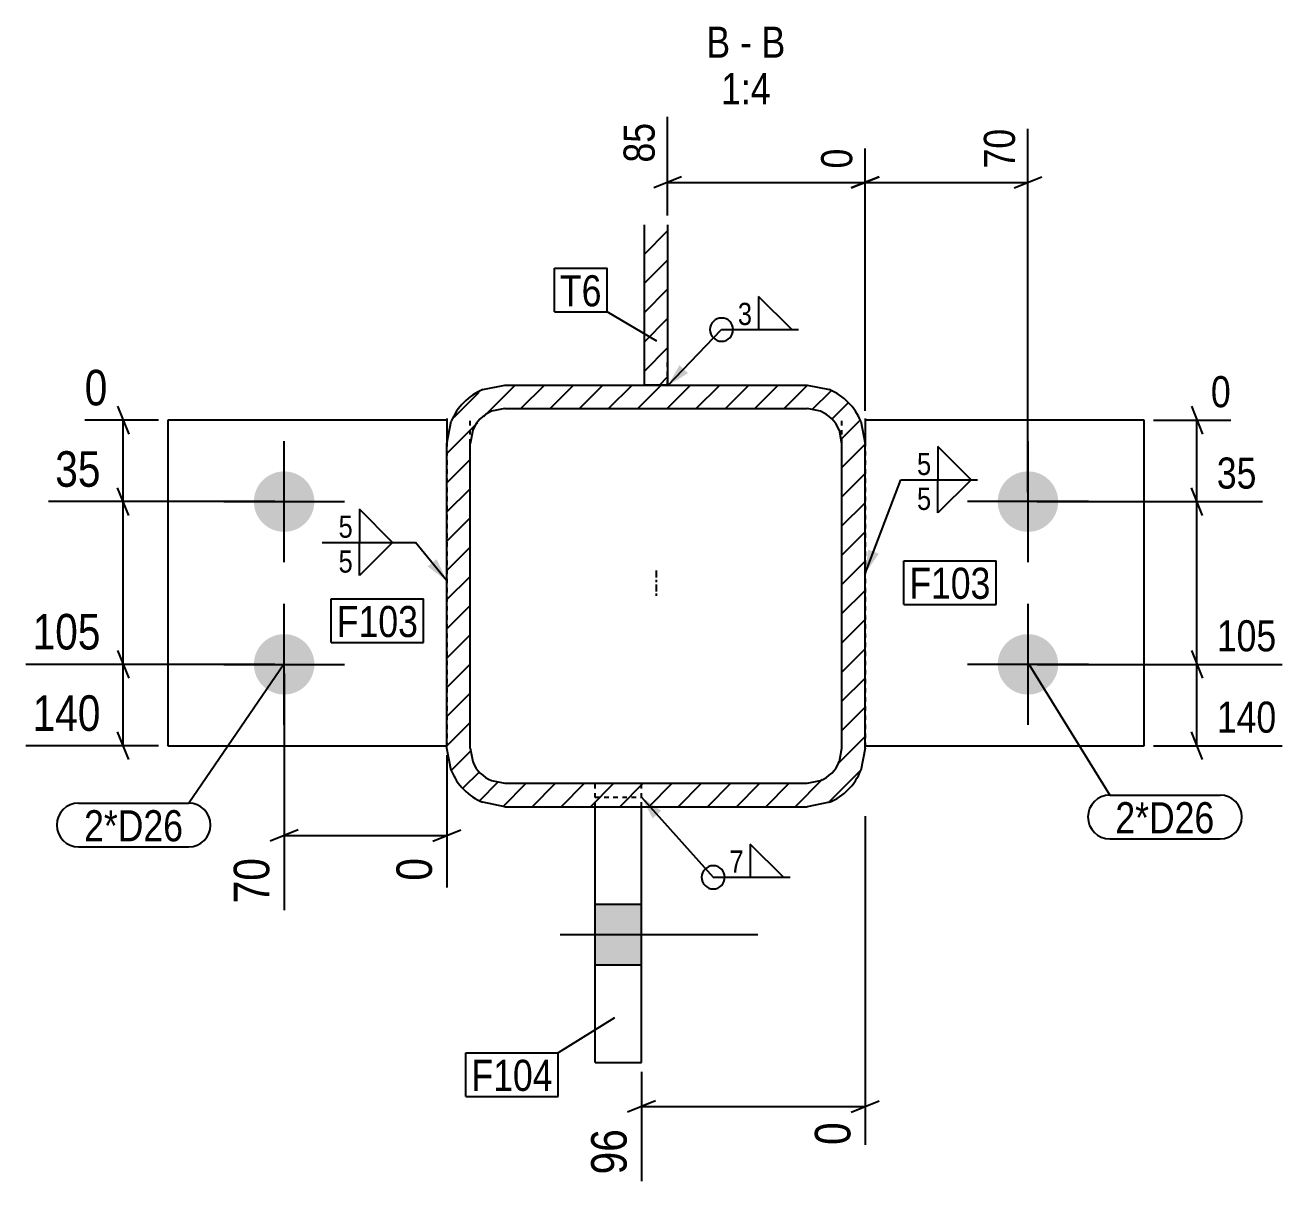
# Model space of a CAD drawing. Header units: millimetres. Extents: x 14 to 40214, y 9 to 1239.
# Drawn here: x 39673 to 40214, y 9 to 507 of the extents above; entities that cross this region are included whole.
import ezdxf

# ---------------------------------------------------------------- set-up
doc = ezdxf.new("R2010")
doc.units = ezdxf.units.MM
doc.linetypes.add('DXK_LINE_DOT2', pattern=[3.9198, 1.9599, -1.9599])
doc.linetypes.add('DXK_LINE_DOT3', pattern=[5.9187, 2.979, -0.9799, 0.9799, -0.9799])
for name, color, linetype in [('MÅLSÆTNING', 7, 'Continuous'), ('STÅL', 7, 'Continuous'), ('TEKST', 7, 'Continuous')]:
    doc.layers.add(name, color=color, linetype=linetype)
doc.styles.add('Arial Narrow', font='ARIALN.TTF', dxfattribs={"height": 0.2})

msp = doc.modelspace()

# ---------------------------------------------------------------- hatches: boundary and pattern name
at = {"layer": 'STÅL', "linetype": 'Continuous'}
h = msp.add_hatch(dxfattribs=at)
h.set_pattern_fill('', scale=2.8, style=0, pattern_type=0)
h.set_pattern_definition([(45, (39939.628, 420.964), (-6.2862, 6.2862), [])])
h.paths.add_polyline_path([(39949.63, 420.96), (39939.63, 420.96), (39939.63, 352.02), (39949.63, 352.02)])
h = msp.add_hatch(dxfattribs=at)
h.set_pattern_fill('', scale=2.8, style=0, pattern_type=0)
h.set_pattern_definition([(45, (39856.531, 186.215), (-6.28618, 6.28618), [])])
h.paths.add_polyline_path([(39854.63, 195.85), (39856.53, 186.21), (39861.95, 178.04), (39870.06, 172.58), (39879.63, 170.67), (40009.63, 170.67), (40019.19, 172.58), (40027.31, 178.04), (40032.72, 186.21), (40034.63, 195.85), (40034.63, 326.83), (40032.72, 336.47), (40027.31, 344.64), (40019.19, 350.1), (40009.63, 352.02), (39879.63, 352.02), (39870.06, 350.1), (39861.95, 344.64), (39856.53, 336.47), (39854.63, 326.83)])
h.paths.add_polyline_path([(39865.77, 332.61), (39869.02, 337.52), (39873.89, 340.79), (39879.63, 341.94), (40009.63, 341.94), (40015.37, 340.79), (40020.23, 337.52), (40023.49, 332.61), (40024.63, 326.83), (40024.63, 195.85), (40023.49, 190.07), (40020.23, 185.17), (40015.37, 181.89), (40009.63, 180.74), (39879.63, 180.74), (39873.89, 181.89), (39869.02, 185.17), (39865.77, 190.07), (39864.63, 195.85), (39864.63, 326.83)])
for points in [[(39784.63, 314.92, -1), (39784.63, 288.92, -1)], [(40104.63, 288.92, -1), (40104.63, 314.92, -1)], [(39784.63, 244.92, -1), (39784.63, 218.92, -1)], [(40104.63, 218.92, -1), (40104.63, 244.92, -1)], [(39938.38, 102.73), (39938.38, 128.73), (39918.38, 128.73), (39918.38, 102.73)]]:
    msp.add_hatch(color=96, dxfattribs=at).paths.add_polyline_path(points)
at = {"layer": 'TEKST', "linetype": 'Continuous'}
for points in [[(39958.35, 357.18), (39949.63, 351.69), (39954.74, 360.64)], [(39850.25, 277.17), (39854.63, 267.84), (39846.37, 274.02)], [(40040.51, 279.53), (40034.63, 271.06), (40035.83, 281.3)], [(39943.19, 165.65), (39938.38, 174.77), (39946.91, 168.99)]]:
    msp.add_hatch(color=3, dxfattribs=at).paths.add_polyline_path(points)

# ---------------------------------------------------------------- linework, layer by layer
at = {"layer": 'MÅLSÆTNING', "color": 7, "linetype": 'Continuous'}
for p, q in [((39949.63, 424.96), (39949.63, 467.4)), ((40104.63, 305.92), (40104.63, 462.3)), ((40034.63, 340.92), (40034.63, 453.76)), ((40034.63, 340.92), (40034.63, 453.76)), ((39955.63, 441.63), (39943.63, 436.83)), ((39949.63, 439.23), (40034.63, 439.23)), ((40040.63, 441.63), (40028.63, 436.83)), ((40028.63, 436.83), (40040.63, 441.63)), ((40034.63, 439.23), (40104.63, 439.23)), ((40098.63, 436.83), (40110.63, 441.63)), ((39712.99, 342.92), (39717.79, 330.92)), ((40174.94, 342.92), (40179.74, 330.92)), ((39730.63, 336.92), (39698.84, 336.92)), ((39715.39, 301.92), (39715.39, 336.92)), ((40158.63, 336.92), (40191.88, 336.92)), ((40177.34, 301.92), (40177.34, 336.92)), ((39717.79, 295.92), (39712.99, 307.92)), ((39717.79, 295.92), (39712.99, 307.92)), ((40179.74, 295.92), (40174.94, 307.92)), ((40179.74, 295.92), (40174.94, 307.92)), ((39780.63, 301.92), (39683.26, 301.92)), ((39780.63, 301.92), (39683.26, 301.92)), ((39715.39, 231.92), (39715.39, 301.92)), ((40108.63, 301.92), (40205.51, 301.92)), ((40108.63, 301.92), (40205.51, 301.92)), ((40177.34, 231.92), (40177.34, 301.92)), ((39712.99, 237.92), (39717.79, 225.92)), ((39712.99, 237.92), (39717.79, 225.92)), ((40174.94, 237.92), (40179.74, 225.92)), ((40174.94, 237.92), (40179.74, 225.92)), ((39780.63, 231.92), (39673.51, 231.92)), ((39780.63, 231.92), (39673.51, 231.92)), ((39715.39, 196.92), (39715.39, 231.92)), ((39784.63, 227.92), (39784.63, 126.19)), ((40108.63, 231.92), (40214.04, 231.92)), ((40108.63, 231.92), (40214.04, 231.92)), ((40177.34, 196.92), (40177.34, 231.92)), ((39717.79, 190.92), (39712.99, 202.92)), ((40179.74, 190.92), (40174.94, 202.92)), ((39730.63, 196.92), (39673.51, 196.92)), ((40158.63, 196.92), (40214.04, 196.92)), ((39854.63, 192.92), (39854.63, 135.94)), ((40034.63, 166.67), (40034.63, 25.18)), ((39790.63, 160.72), (39778.63, 155.92)), ((39784.63, 158.32), (39854.63, 158.32)), ((39848.63, 155.92), (39860.63, 160.72)), ((39938.38, 56.62), (39938.38, 9.6)), ((39944.38, 44.13), (39932.38, 39.33)), ((40028.63, 39.33), (40040.63, 44.13)), ((39938.38, 41.73), (40034.63, 41.73))]:
    msp.add_line(p, q, dxfattribs=at)
at = {"layer": 'STÅL', "color": 2, "linetype": 'Continuous'}
for p, q in [((39939.63, 352.02), (39939.63, 420.96)), ((39949.63, 420.96), (39949.63, 352.02)), ((39870.06, 350.1), (39879.63, 352.02)), ((39879.63, 352.02), (40009.63, 352.02)), ((39949.63, 352.02), (39939.63, 352.02)), ((40009.63, 352.02), (40019.19, 350.1)), ((39879.63, 341.94), (39873.89, 340.79)), ((39879.63, 341.94), (40009.63, 341.94)), ((40015.37, 340.79), (40009.63, 341.94)), ((39854.63, 336.92), (39734.63, 336.92)), ((39734.63, 336.92), (39734.63, 196.92)), ((39854.63, 337.71), (39854.63, 336.92)), ((39854.63, 336.92), (39854.63, 331.49)), ((39854.63, 326.83), (39856.53, 336.47)), ((40032.72, 336.47), (40034.63, 326.83)), ((40034.63, 337.71), (40034.63, 336.92)), ((40034.63, 336.92), (40034.63, 331.49)), ((40154.63, 336.92), (40034.63, 336.92)), ((40154.63, 196.92), (40154.63, 336.92)), ((39854.63, 331.49), (39854.63, 326.83)), ((39865.77, 332.61), (39864.63, 326.83)), ((40024.63, 326.83), (40023.49, 332.61)), ((40034.63, 331.49), (40034.63, 326.83)), ((39854.63, 195.85), (39854.63, 326.83)), ((39864.63, 195.85), (39864.63, 326.83)), ((40024.63, 195.85), (40024.63, 326.83)), ((40034.63, 195.85), (40034.63, 326.83)), ((39734.63, 196.92), (39854.63, 196.92)), ((39856.53, 186.21), (39854.63, 195.85)), ((39864.63, 195.85), (39865.77, 190.07)), ((40023.49, 190.07), (40024.63, 195.85)), ((40034.63, 195.85), (40032.72, 186.21)), ((40034.63, 196.92), (40154.63, 196.92)), ((39873.89, 181.89), (39879.63, 180.74)), ((39879.63, 180.74), (40009.63, 180.74)), ((40009.63, 180.74), (40015.37, 181.89)), ((39879.63, 170.67), (39870.06, 172.58)), ((39879.63, 170.67), (40009.63, 170.67)), ((39918.38, 60.62), (39918.38, 170.67)), ((39938.38, 60.62), (39938.38, 170.67)), ((40019.19, 172.58), (40009.63, 170.67)), ((39918.38, 60.62), (39938.38, 60.62))]:
    msp.add_line(p, q, dxfattribs=at)
at = {"layer": 'STÅL', "color": 7, "linetype": 'DXK_LINE_DOT2'}
for p, q in [((39939.63, 352.02), (39939.63, 362.9)), ((39949.63, 352.02), (39949.63, 362.9)), ((39854.63, 336.92), (39854.63, 331.49)), ((39864.63, 326.83), (39864.63, 337.71)), ((40024.63, 326.83), (40024.63, 337.71)), ((40034.63, 336.92), (40034.63, 331.49)), ((39854.63, 331.49), (39854.63, 196.92)), ((40034.63, 331.49), (40034.63, 196.92)), ((39864.63, 195.85), (39864.63, 206.73)), ((40024.63, 195.85), (40024.63, 206.73)), ((39854.63, 195.85), (39854.63, 196.92)), ((40034.63, 195.85), (40034.63, 196.92)), ((39918.38, 170.67), (39918.38, 181.54)), ((39938.38, 170.67), (39938.38, 181.54)), ((39918.38, 174.77), (39938.38, 174.77))]:
    msp.add_line(p, q, dxfattribs=at)
at = {"layer": 'STÅL', "color": 96, "linetype": 'Continuous'}
for p, q in [((39784.63, 275.92), (39784.63, 327.92)), ((40104.63, 327.92), (40104.63, 275.92)), ((39758.63, 301.92), (39810.63, 301.92)), ((40130.63, 301.92), (40078.63, 301.92)), ((39784.63, 205.92), (39784.63, 257.92)), ((40104.63, 257.92), (40104.63, 205.92)), ((39758.63, 231.92), (39810.63, 231.92)), ((40130.63, 231.92), (40078.63, 231.92)), ((39918.38, 128.73), (39938.38, 128.73)), ((39903.38, 115.73), (39988.38, 115.73)), ((39918.38, 102.73), (39938.38, 102.73))]:
    msp.add_line(p, q, dxfattribs=at)
at = {"layer": 'STÅL', "color": 7, "linetype": 'DXK_LINE_DOT3'}
msp.add_line((39944.63, 272.22), (39944.63, 261.34), dxfattribs=at)
at = {"layer": 'STÅL', "color": 2, "linetype": 'Continuous'}
for centre, radius, start, end in [((39879.75, 326.95), 25.09, 112.7149, 157.7138), ((40009.5, 326.95), 25.09, 22.2862, 67.2851), ((39879.7, 326.9), 15.06, 112.7149, 157.7138), ((40009.55, 326.9), 15.06, 22.2862, 67.2851), ((39879.7, 195.78), 15.06, 202.2862, 247.2851), ((40009.55, 195.78), 15.06, 292.7149, 337.7138), ((39879.75, 195.73), 25.09, 202.2862, 247.2851), ((40009.5, 195.73), 25.09, 292.7149, 337.7138)]:
    msp.add_arc(centre, radius, start, end, dxfattribs=at)
at = {"layer": 'TEKST', "color": 3, "linetype": 'Continuous'}
for p, q in [((39949.63, 351.69), (39972.83, 375.9)), ((40034.63, 271.06), (40049.9, 311.35)), ((39854.63, 267.84), (39841.15, 284.38)), ((39938.38, 174.77), (39969.24, 140.31))]:
    msp.add_line(p, q, dxfattribs=at)
for centre in [(39972.83, 375.9), (39969.24, 140.31)]:
    msp.add_arc(centre, 5, 90, 270, dxfattribs=at)

# ---------------------------------------------------------------- wipeouts: each hides what was drawn before it
at = {"color": 0, "linetype": 'Continuous'}
for points, layer in [([(39946.83, 467.65), (39927.23, 467.65), (39927.23, 444.98), (39946.83, 444.98)], 'MÅLSÆTNING'), ([(39708.87, 305.12), (39708.87, 327.52), (39682.97, 327.52), (39682.97, 305.12)], 'MÅLSÆTNING'), ([(40205.76, 304.72), (40205.76, 324.32), (40183.09, 324.32), (40183.09, 304.72)], 'MÅLSÆTNING'), ([(39708.87, 235.12), (39708.87, 257.52), (39673.22, 257.52), (39673.22, 235.12)], 'MÅLSÆTNING'), ([(40214.29, 234.72), (40214.29, 254.32), (40183.09, 254.32), (40183.09, 234.72)], 'MÅLSÆTNING'), ([(39708.87, 200.12), (39708.87, 222.52), (39673.22, 222.52), (39673.22, 200.12)], 'MÅLSÆTNING'), ([(40214.29, 199.72), (40214.29, 219.32), (40183.09, 219.32), (40183.09, 199.72)], 'MÅLSÆTNING'), ([(39781.43, 151.81), (39759.03, 151.81), (39759.03, 125.91), (39781.43, 125.91)], 'MÅLSÆTNING'), ([(39851.43, 151.81), (39829.03, 151.81), (39829.03, 135.66), (39851.43, 135.66)], 'MÅLSÆTNING'), ([(39935.18, 35.21), (39912.78, 35.21), (39912.78, 9.31), (39935.18, 9.31)], 'MÅLSÆTNING'), ([(39976.53, 492.87), (39976.53, 506.87), (39966.3, 506.87), (39966.3, 492.87)], 'TEKST'), ([(39985.83, 492.87), (39985.83, 506.87), (39980.73, 506.87), (39980.73, 492.87)], 'TEKST'), ([(40000.26, 492.87), (40000.26, 506.87), (39990.03, 506.87), (39990.03, 492.87)], 'TEKST'), ([(39993.94, 472.87), (39993.94, 486.87), (39972.61, 486.87), (39972.61, 472.87)], 'TEKST')]:
    msp.add_wipeout(points, dxfattribs=at).dxf.layer = layer
at = {"color": 0}
for points in [[(39921.18, 385.93), (39921.18, 399.93), (39903.28, 399.93), (39903.28, 385.93)], [(39986.72, 377.1), (39986.72, 388.7), (39979.03, 388.7), (39979.03, 377.1)], [(40063.79, 312.55), (40063.79, 324.15), (40056.1, 324.15), (40056.1, 312.55)], [(39814.95, 285.58), (39814.95, 297.18), (39807.26, 297.18), (39807.26, 285.58)], [(40088.54, 260.11), (40088.54, 274.11), (40053.58, 274.11), (40053.58, 260.11)], [(39842.26, 243.66), (39842.26, 257.66), (39807.3, 257.66), (39807.3, 243.66)], [(40184.87, 159.27), (40184.87, 173.27), (40142.24, 173.27), (40142.24, 159.27)], [(39741.21, 155.81), (39741.21, 169.81), (39698.58, 169.81), (39698.58, 155.81)], [(39983.14, 141.51), (39983.14, 153.11), (39975.44, 153.11), (39975.44, 141.51)], [(39900.17, 48.44), (39900.17, 62.44), (39865.21, 62.44), (39865.21, 48.44)]]:
    msp.add_wipeout(points, dxfattribs=at).dxf.layer = 'TEKST'

# ---------------------------------------------------------------- next in the draw order: linework, layer by layer
at = {"layer": 'TEKST', "color": 3, "linetype": 'Continuous'}
for p, q in [((40003.06, 375.9), (39988.78, 390.18)), ((39988.78, 390.18), (39988.78, 375.9)), ((39972.83, 375.9), (40005.92, 375.9)), ((39988.78, 375.9), (40003.06, 375.9)), ((40080.14, 311.35), (40065.85, 325.64)), ((40065.85, 325.64), (40065.85, 311.35)), ((40065.85, 311.35), (40080.14, 311.35)), ((39831.29, 284.38), (39817.01, 298.67)), ((39817.01, 298.67), (39817.01, 284.38)), ((39817.01, 284.38), (39831.29, 284.38)), ((39999.48, 140.31), (39985.19, 154.6)), ((39985.19, 154.6), (39985.19, 140.31)), ((39969.24, 140.31), (40002.34, 140.31)), ((39985.19, 140.31), (39999.48, 140.31))]:
    msp.add_line(p, q, dxfattribs=at)
for centre in [(39972.83, 375.9), (39969.24, 140.31)]:
    msp.add_arc(centre, 5, 270, 90, dxfattribs=at)

# ---------------------------------------------------------------- next in the draw order: texts
at = {"layer": 'MÅLSÆTNING', "color": 3, "linetype": 'Continuous', "style": 'Arial Narrow'}
for s, height, p in [('85', 13.362, (39944.03, 447.78)), ('70', 15.271, (39778.23, 129.11)), ('0', 15.27, (39848.23, 138.86)), ('96', 15.271, (39931.98, 12.51))]:
    msp.add_text(s, height=height, rotation=90.0002, dxfattribs=at).set_placement(p)
for s, height, p in [('35', 15.271, (39686.17, 308.32)), ('35', 13.362, (40185.89, 307.52)), ('105', 15.271, (39676.42, 238.32)), ('105', 13.362, (40185.89, 237.52)), ('140', 15.271, (39676.42, 203.32)), ('140', 13.362, (40185.89, 202.52))]:
    msp.add_text(s, height=height, dxfattribs=at).set_placement(p)
at = {"layer": 'TEKST', "color": 3, "linetype": 'Continuous', "style": 'Arial Narrow'}
for s, height, p in [('B', 13.36, (39966.3, 492.87)), ('B', 13.36, (39990.03, 492.87)), ('-', 13.36, (39980.73, 492.87)), ('1:4', 13.362, (39972.61, 472.87))]:
    msp.add_text(s, height=height, dxfattribs=at).set_placement(p)
at = {"layer": 'TEKST', "color": 3, "style": 'Arial Narrow'}
for s, p in [('3', (39979.83, 377.9)), ('5', (40056.9, 313.35)), ('5', (39808.06, 286.38)), ('7', (39976.24, 142.31))]:
    msp.add_text(s, height=9.54, dxfattribs=at).set_placement(p)

# ---------------------------------------------------------------- next in the draw order: wipeouts: each hides what was drawn before it
at = {"color": 0, "linetype": 'Continuous'}
for points in [[(40101.83, 465.1), (40082.23, 465.1), (40082.23, 442.43), (40101.83, 442.43)], [(40031.83, 456.56), (40012.23, 456.56), (40012.23, 442.43), (40031.83, 442.43)], [(39711.79, 340.12), (39711.79, 362.52), (39695.64, 362.52), (39695.64, 340.12)], [(40194.68, 339.72), (40194.68, 359.32), (40180.54, 359.32), (40180.54, 339.72)], [(40031.43, 38.13), (40009.03, 38.13), (40009.03, 21.98), (40031.43, 21.98)]]:
    msp.add_wipeout(points, dxfattribs=at).dxf.layer = 'MÅLSÆTNING'
at = {"color": 0}
for points in [[(39921.18, 385.93), (39921.18, 399.93), (39903.28, 399.93), (39903.28, 385.93)], [(40088.54, 260.11), (40088.54, 274.11), (40053.58, 274.11), (40053.58, 260.11)], [(39842.26, 243.66), (39842.26, 257.66), (39807.3, 257.66), (39807.3, 243.66)], [(40184.87, 159.27), (40184.87, 173.27), (40142.24, 173.27), (40142.24, 159.27)], [(39741.21, 155.81), (39741.21, 169.81), (39698.58, 169.81), (39698.58, 155.81)], [(39900.17, 48.44), (39900.17, 62.44), (39865.21, 62.44), (39865.21, 48.44)]]:
    msp.add_wipeout(points, dxfattribs=at).dxf.layer = 'TEKST'

# ---------------------------------------------------------------- next in the draw order: linework, layer by layer
at = {"layer": 'TEKST', "color": 7, "linetype": 'Continuous'}
for p, q in [((39900.88, 402.33), (39923.58, 402.33)), ((39900.88, 383.53), (39900.88, 402.33)), ((39923.58, 383.53), (39923.58, 402.33)), ((39900.88, 383.53), (39923.58, 383.53)), ((39944.95, 371.01), (39923.58, 383.53)), ((40051.18, 276.51), (40090.94, 276.51)), ((40051.18, 257.71), (40051.18, 276.51)), ((40090.94, 257.71), (40090.94, 276.51)), ((39804.9, 260.06), (39844.66, 260.06)), ((39804.9, 241.26), (39804.9, 260.06)), ((39844.66, 241.26), (39844.66, 260.06)), ((40051.18, 257.71), (40090.94, 257.71)), ((39804.9, 241.26), (39844.66, 241.26)), ((39784.63, 232.18), (39743.61, 172.21)), ((40105.03, 232.03), (40139.84, 175.67)), ((40139.84, 175.67), (40187.27, 175.67)), ((39696.18, 172.21), (39743.61, 172.21)), ((39696.18, 153.41), (39743.61, 153.41)), ((40139.84, 156.87), (40187.27, 156.87)), ((39926.73, 79.84), (39902.57, 64.84)), ((39862.81, 64.84), (39902.57, 64.84)), ((39862.81, 46.04), (39862.81, 64.84)), ((39902.57, 46.04), (39902.57, 64.84)), ((39862.81, 46.04), (39902.57, 46.04))]:
    msp.add_line(p, q, dxfattribs=at)
for centre, start, end in [((40139.84, 166.27), 90, 270), ((40187.27, 166.27), 270, 90), ((39696.18, 162.81), 90, 270), ((39743.61, 162.81), 270, 90)]:
    msp.add_arc(centre, 9.4, start, end, dxfattribs=at)

# ---------------------------------------------------------------- next in the draw order: texts
at = {"layer": 'MÅLSÆTNING', "color": 3, "linetype": 'Continuous', "style": 'Arial Narrow'}
for s, height, p in [('70', 13.362, (40099.03, 445.23)), ('0', 13.36, (40029.03, 445.23)), ('0', 15.27, (40028.23, 25.18))]:
    msp.add_text(s, height=height, rotation=90.0002, dxfattribs=at).set_placement(p)
for height, p in [(15.27, (39698.84, 343.32)), (13.36, (40183.34, 342.52))]:
    msp.add_text('0', height=height, dxfattribs=at).set_placement(p)
at = {"layer": 'TEKST', "color": 3, "style": 'Arial Narrow'}
for s, p in [('T6', (39903.28, 385.93)), ('F103', (40053.58, 260.11)), ('F103', (39807.3, 243.66)), ('2*D26', (39698.58, 155.81)), ('2*D26', (40142.24, 159.27)), ('F104', (39865.21, 48.44))]:
    msp.add_text(s, height=13.362, dxfattribs=at).set_placement(p)

# ---------------------------------------------------------------- next in the draw order: wipeouts: each hides what was drawn before it
at = {"color": 0, "linetype": 'Continuous'}
for points in [[(40063.79, 297.55), (40063.79, 309.15), (40056.1, 309.15), (40056.1, 297.55)], [(39814.95, 270.58), (39814.95, 282.18), (39807.26, 282.18), (39807.26, 270.58)]]:
    msp.add_wipeout(points, dxfattribs=at).dxf.layer = 'TEKST'

# ---------------------------------------------------------------- next in the draw order: linework, layer by layer
at = {"layer": 'TEKST', "color": 3, "linetype": 'Continuous'}
for p, q in [((40049.9, 311.35), (40082.99, 311.35)), ((40065.85, 311.35), (40080.14, 311.35)), ((40080.14, 311.35), (40065.85, 297.07)), ((40065.85, 297.07), (40065.85, 311.35)), ((39801.06, 284.38), (39841.15, 284.38)), ((39817.01, 284.38), (39831.29, 284.38)), ((39831.29, 284.38), (39817.01, 270.1)), ((39817.01, 270.1), (39817.01, 284.38))]:
    msp.add_line(p, q, dxfattribs=at)

# ---------------------------------------------------------------- next in the draw order: texts
at = {"layer": 'TEKST', "color": 3, "linetype": 'Continuous', "style": 'Arial Narrow'}
for p in [(40056.9, 298.35), (39808.06, 271.38)]:
    msp.add_text('5', height=9.54, dxfattribs=at).set_placement(p)

doc.saveas('drawing.dxf')
